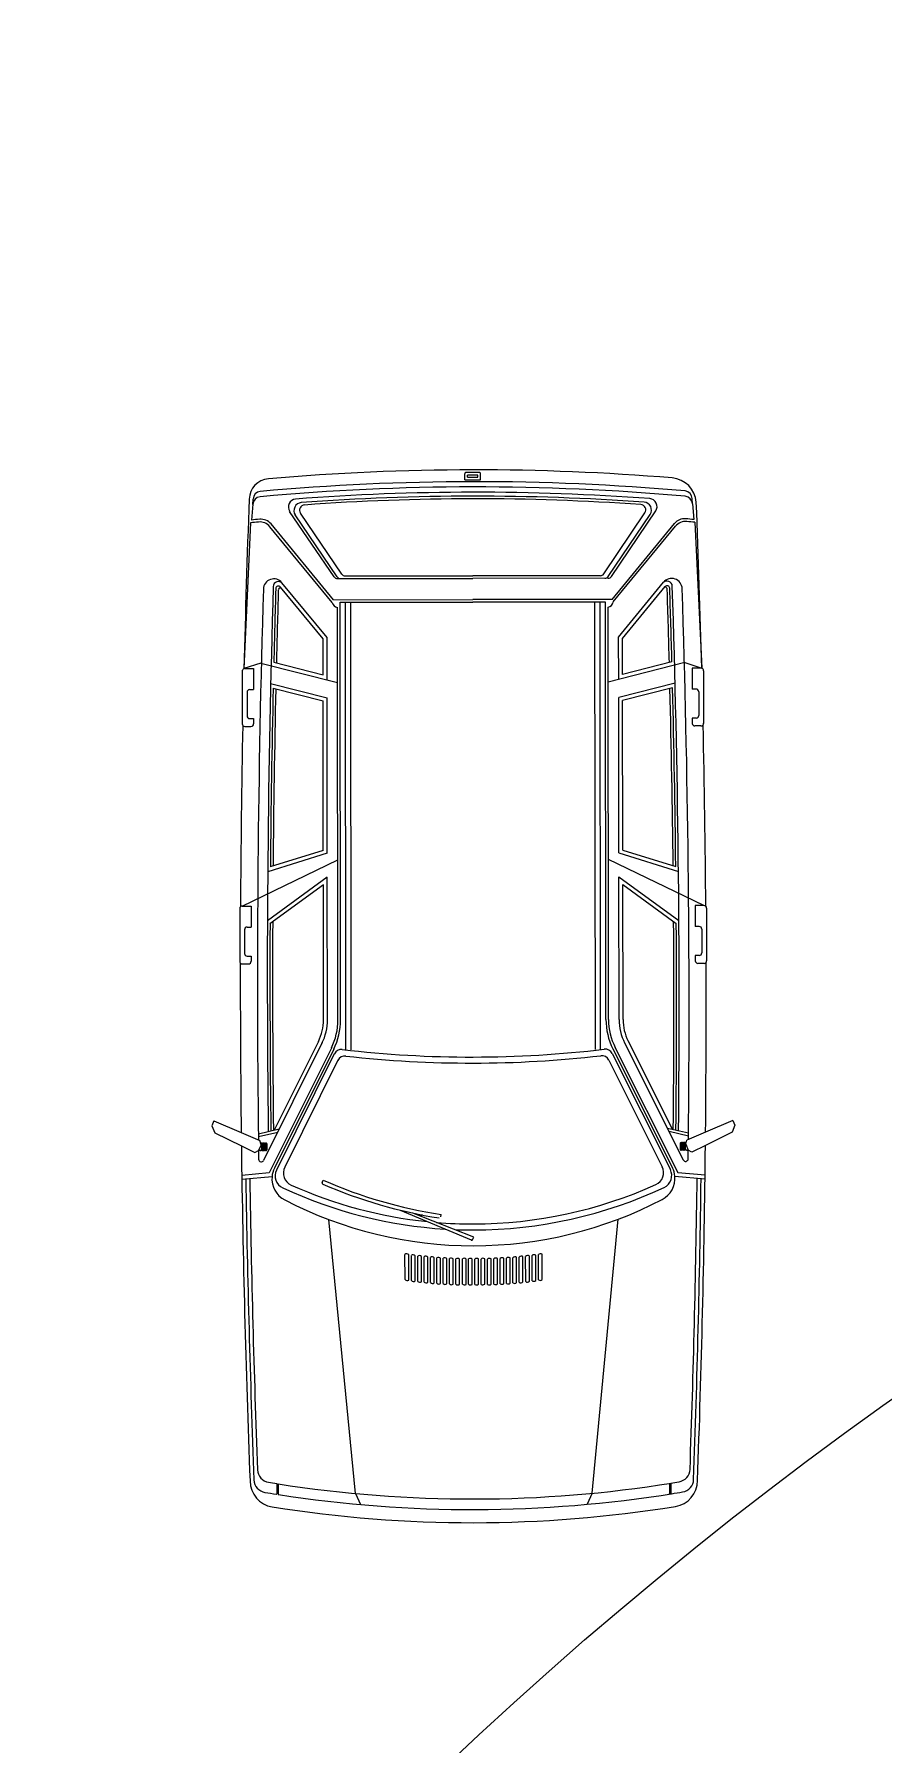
# Model space of a CAD drawing. Header units: millimetres. Extents: x 664 to 1534, y 1164 to 2765.
# Drawn here: x 750.24 to 753.47, y 1318.93 to 1325.42 of the extents above; entities that cross this region are included whole.
import ezdxf

# ---------------------------------------------------------------- set-up
doc = ezdxf.new("R2010")
doc.units = ezdxf.units.MM
doc.layers.get('0').update_dxf_attribs({"lineweight": 20})
doc.layers.add('Barra', color=9, linetype='Continuous', lineweight=9)

msp = doc.modelspace()

# ---------------------------------------------------------------- hatches: boundary and pattern name
at = {"layer": 'Barra'}
h = msp.add_hatch(dxfattribs=at)
h.set_pattern_fill('AR-CONC', color=256, scale=0.025, style=0)
h.set_pattern_definition([(50, (-603.278, 21.2618), (4.554617, -0.398477), [0.47625, -5.23875]), (355, (-603.278, 21.262), (-0.881071, 4.776416), [0.381, -4.191]), (100.451, (-602.8986, 21.2286), (3.673563, 4.377917), [0.40475, -4.45225]), (46.1842, (-603.278, 22.532), (6.776976, -1.051058), [0.714375, -7.858125]), (96.6356, (-602.7134, 22.444), (5.935106, 6.185639), [0.607125, -6.678375]), (351.184, (-603.278, 22.532), (5.935115, 6.185628), [0.5715, -6.2865]), (21, (-602.643, 22.2143), (3.790372, -2.556638), [0.47625, -5.23875]), (326, (-602.643, 22.2143), (1.545051, 4.604699), [0.381, -4.191]), (71.4514, (-602.3273, 22.0013), (5.335412, 2.048071), [0.40475, -4.45225]), (37.5, (-603.2781, 21.2618), (0.0772151, 2.113876), [0, -4.1402, 0, -4.2545, 0, -4.206875]), (7.5, (-603.2781, 21.2618), (1.6704916, 2.5045144), [0, -2.4257, 0, -4.04495, 0, -1.603375]), (327.5, (-604.6942, 21.2618), (3.3897649, -0.1432186), [0, -1.5875, 0, -4.953, 0, -6.57225]), (317.5, (-605.3292, 21.2618), (3.7032295, 0.6356623), [0, -2.06375, 0, -3.2893, 0, -4.66725])])
h.paths.add_polyline_path([(983.3109, 1225.0341, -0.414214), (978.3109, 1220.0341), (745.25, 1220.0341), (745.25, 1215.0341), (978.3109, 1215.0341, 0.414223), (988.3109, 1225.0344), (988.3075, 1327.3696), (983.3109, 1327.3696)])

# ---------------------------------------------------------------- linework, layer by layer
for p, q in [((751.8787, 1323.732), (751.8787, 1323.7545)), ((751.9337, 1323.7595), (751.8837, 1323.7595)), ((751.9287, 1323.7495), (751.8887, 1323.7495)), ((751.8887, 1323.742), (751.8887, 1323.7495)), ((751.8887, 1323.742), (751.9287, 1323.7421)), ((751.9287, 1323.7421), (751.9287, 1323.7495)), ((751.9387, 1323.7321), (751.9387, 1323.7545)), ((751.8787, 1323.732), (751.9387, 1323.7321)), ((751.0739, 1323.6386), (751.0687, 1323.5789)), ((751.0739, 1323.6385), (751.0746, 1323.6587)), ((751.3822, 1323.3629), (751.2135, 1323.6118)), ((752.4361, 1323.3641), (752.6042, 1323.6134)), ((752.7438, 1323.6405), (752.743, 1323.6606)), ((752.7438, 1323.6405), (752.7491, 1323.5808)), ((751.0653, 1323.5685), (751.04, 1323.0142)), ((751.3753, 1323.2662), (751.1384, 1323.5534)), ((751.38, 1323.2762), (751.1427, 1323.5639)), ((751.3943, 1323.3629), (751.2347, 1323.5984)), ((751.4117, 1323.3729), (751.2545, 1323.6048)), ((752.4066, 1323.374), (752.5632, 1323.6064)), ((752.424, 1323.3641), (752.583, 1323.5999)), ((752.4385, 1323.2775), (752.6751, 1323.5656)), ((752.4432, 1323.2675), (752.6794, 1323.5552)), ((752.7525, 1323.5705), (752.7791, 1323.016)), ((751.3946, 1323.3563), (751.9091, 1323.3569)), ((751.4241, 1323.3663), (751.9091, 1323.3669)), ((752.3942, 1323.3674), (751.9091, 1323.3669)), ((752.4236, 1323.3575), (751.9091, 1323.3569)), ((751.3405, 1323.1278), (751.1785, 1323.3241)), ((751.3555, 1323.1332), (751.1843, 1323.3406)), ((752.4633, 1323.1344), (752.634, 1323.3423)), ((752.4783, 1323.1291), (752.6399, 1323.3258)), ((751.38, 1323.2762), (751.9092, 1323.2769)), ((751.3971, 1321.6803), (751.3953, 1323.2463)), ((751.4053, 1323.2663), (751.9092, 1323.2669)), ((751.4071, 1321.6803), (751.4053, 1323.2663)), ((751.4273, 1321.5657), (751.4253, 1323.2663)), ((751.4473, 1321.5657), (751.4453, 1323.2663)), ((752.4385, 1323.2775), (751.9092, 1323.2769)), ((752.4132, 1323.2674), (751.9092, 1323.2669)), ((752.3751, 1321.5668), (752.3732, 1323.2674)), ((752.3951, 1321.5668), (752.3932, 1323.2674)), ((752.415, 1321.6815), (752.4132, 1323.2674)), ((752.425, 1321.6815), (752.4232, 1323.2475)), ((751.3406, 1322.9906), (751.3405, 1323.1278)), ((751.3556, 1322.9713), (751.3555, 1323.1332)), ((752.4635, 1322.9726), (752.4633, 1323.1344)), ((752.4785, 1322.9919), (752.4783, 1323.1291)), ((751.1039, 1323.0354), (751.04, 1323.0142)), ((751.1039, 1323.0354), (751.3957, 1322.9611)), ((751.1531, 1323.0383), (751.3406, 1322.9906)), ((752.7151, 1323.0372), (752.4235, 1322.9623)), ((752.6659, 1323.0401), (752.4785, 1322.9919)), ((752.7151, 1323.0372), (752.7791, 1323.0162)), ((751.0331, 1323.0045), (751.0333, 1322.8045)), ((751.0431, 1323.0145), (751.0764, 1323.0146)), ((751.0764, 1323.0146), (751.0765, 1322.9346)), ((752.776, 1323.0165), (752.7427, 1323.0165)), ((752.7427, 1323.0165), (752.7428, 1322.9365)), ((752.786, 1323.0065), (752.7862, 1322.8065)), ((751.0515, 1322.9245), (751.0516, 1322.8345)), ((751.0615, 1322.9345), (751.0765, 1322.9346)), ((751.1412, 1322.9579), (751.3557, 1322.9033)), ((751.1508, 1322.94), (751.3407, 1322.8917)), ((751.3564, 1322.3127), (751.3557, 1322.9033)), ((752.678, 1322.9597), (752.4636, 1322.9046)), ((752.4643, 1322.3139), (752.4636, 1322.9046)), ((752.6684, 1322.9418), (752.4786, 1322.893)), ((752.7578, 1322.9365), (752.7428, 1322.9365)), ((752.7678, 1322.9265), (752.7679, 1322.8365)), ((751.3414, 1322.3237), (751.3407, 1322.8917)), ((752.4793, 1322.325), (752.4786, 1322.893)), ((751.0434, 1322.7945), (751.0666, 1322.7945)), ((751.0616, 1322.8245), (751.0766, 1322.8246)), ((751.0766, 1322.8246), (751.0766, 1322.8046)), ((752.7579, 1322.8265), (752.7429, 1322.8265)), ((752.7429, 1322.8265), (752.743, 1322.8065)), ((752.7762, 1322.7965), (752.753, 1322.7965)), ((751.3564, 1322.3127), (751.1301, 1322.2421)), ((751.3414, 1322.3237), (751.14, 1322.2609)), ((752.4643, 1322.3139), (752.6907, 1322.2439)), ((752.4793, 1322.325), (752.6808, 1322.2627)), ((751.0335, 1322.1124), (751.3964, 1322.2878)), ((752.7876, 1322.1145), (752.4243, 1322.289)), ((751.3565, 1322.2223), (751.1289, 1322.0557)), ((751.3415, 1322.1928), (751.1388, 1322.0444)), ((751.3421, 1321.6803), (751.3415, 1322.1928)), ((751.3571, 1321.6803), (751.3565, 1322.2223)), ((752.465, 1321.6816), (752.4644, 1322.2236)), ((752.4644, 1322.2236), (752.6924, 1322.0575)), ((752.48, 1321.6816), (752.4794, 1322.1941)), ((752.4794, 1322.1941), (752.6825, 1322.0462)), ((751.0236, 1322.1024), (751.0238, 1321.9024)), ((751.0336, 1322.1124), (751.0668, 1322.1125)), ((751.0668, 1322.1125), (751.0669, 1322.0325)), ((752.7876, 1322.1145), (752.7543, 1322.1144)), ((752.7543, 1322.1144), (752.7544, 1322.0344)), ((752.7976, 1322.1045), (752.7978, 1321.9045)), ((751.042, 1322.0225), (751.0421, 1321.9325)), ((751.0519, 1322.0325), (751.0669, 1322.0325)), ((752.7694, 1322.0344), (752.7544, 1322.0344)), ((752.7794, 1322.0245), (752.7795, 1321.9345)), ((751.0521, 1321.9225), (751.0671, 1321.9225)), ((751.0671, 1321.9225), (751.0671, 1321.9025)), ((752.7695, 1321.9244), (752.7545, 1321.9244)), ((752.7545, 1321.9244), (752.7545, 1321.9044)), ((751.0338, 1321.8924), (751.0571, 1321.8925)), ((752.7878, 1321.8945), (752.7646, 1321.8944)), ((751.3239, 1321.6), (751.1552, 1321.2611)), ((752.4984, 1321.6014), (752.6679, 1321.2629)), ((751.3374, 1321.5933), (751.1146, 1321.1459)), ((751.3732, 1321.5755), (751.1355, 1321.0982)), ((751.3809, 1321.5686), (751.1555, 1321.1159)), ((751.3832, 1321.5508), (751.1634, 1321.1094)), ((752.4392, 1321.5521), (752.66, 1321.1111)), ((752.4415, 1321.5699), (752.6679, 1321.1176)), ((752.4492, 1321.5767), (752.6879, 1321.1)), ((752.485, 1321.5947), (752.7088, 1321.1477)), ((751.3966, 1321.5262), (751.1946, 1321.1204)), ((752.4259, 1321.5273), (752.6288, 1321.122)), ((750.926, 1321.2957), (750.9181, 1321.2773)), ((750.9181, 1321.2773), (750.9287, 1321.2511)), ((750.926, 1321.2957), (751.0294, 1321.2517)), ((752.8971, 1321.298), (752.7937, 1321.2537)), ((752.9049, 1321.2796), (752.8944, 1321.2533)), ((752.8971, 1321.298), (752.9049, 1321.2796)), ((750.9287, 1321.2511), (751.0301, 1321.2012)), ((751.0294, 1321.2517), (751.1006, 1321.2214)), ((751.0945, 1321.247), (751.1742, 1321.2655)), ((751.0946, 1321.2368), (751.1684, 1321.2539)), ((751.1049, 1321.2055), (751.1006, 1321.2214)), ((751.1032, 1321.2119), (751.1047, 1321.2119)), ((751.1067, 1321.2099), (751.1067, 1321.1857)), ((751.1117, 1321.2094), (751.1117, 1321.1857)), ((751.1167, 1321.2094), (751.1167, 1321.1857)), ((751.1217, 1321.2094), (751.1217, 1321.1857)), ((751.1267, 1321.2094), (751.1267, 1321.1857)), ((752.7286, 1321.2489), (752.6489, 1321.2672)), ((752.7285, 1321.2387), (752.6548, 1321.2556)), ((752.6966, 1321.2112), (752.6966, 1321.1876)), ((752.7016, 1321.2113), (752.7016, 1321.1876)), ((752.7066, 1321.2113), (752.7066, 1321.1876)), ((752.7116, 1321.2113), (752.7116, 1321.1876)), ((752.7166, 1321.2118), (752.7166, 1321.1876)), ((752.7183, 1321.2073), (752.7226, 1321.2233)), ((752.7183, 1321.2073), (752.7278, 1321.1853)), ((752.72, 1321.2138), (752.7186, 1321.2138)), ((752.7937, 1321.2537), (752.7226, 1321.2233)), ((752.8944, 1321.2533), (752.7932, 1321.2032)), ((751.0301, 1321.2012), (751.0813, 1321.1759)), ((751.0813, 1321.1759), (751.0955, 1321.1834)), ((751.1049, 1321.2055), (751.0955, 1321.1834)), ((751.1016, 1321.1833), (751.0955, 1321.1834)), ((752.7217, 1321.1852), (752.7278, 1321.1853)), ((752.7421, 1321.1779), (752.7278, 1321.1853)), ((752.7932, 1321.2032), (752.7421, 1321.1779)), ((751.1355, 1321.0982), (751.0317, 1321.0886)), ((751.1465, 1321.0842), (751.0319, 1321.0736)), ((752.677, 1321.0859), (752.7917, 1321.0756)), ((752.6879, 1321.1), (752.7919, 1321.0907)), ((751.3375, 1321.0625), (751.3412, 1321.0708)), ((751.6336, 1320.957), (751.9027, 1320.8436)), ((751.9127, 1320.8546), (751.6819, 1320.946)), ((751.4631, 1319.8804), (751.3619, 1320.9214)), ((751.7876, 1320.9317), (751.789, 1320.9406)), ((752.3631, 1319.8814), (752.4619, 1320.9227)), ((751.9092, 1320.8463), (751.9127, 1320.8546)), ((751.6518, 1320.6929), (751.6517, 1320.7888)), ((751.6658, 1320.6916), (751.6657, 1320.7874)), ((751.676, 1320.6895), (751.6759, 1320.7853)), ((751.69, 1320.6882), (751.6899, 1320.784)), ((751.7002, 1320.6864), (751.7001, 1320.7823)), ((751.7142, 1320.6851), (751.7141, 1320.7809)), ((751.7245, 1320.684), (751.7243, 1320.7799)), ((751.7385, 1320.6827), (751.7384, 1320.7785)), ((751.7487, 1320.6816), (751.7486, 1320.7775)), ((751.7627, 1320.6803), (751.7626, 1320.7761)), ((751.7729, 1320.6796), (751.7728, 1320.7754)), ((751.7869, 1320.6783), (751.7868, 1320.774)), ((751.7969, 1320.6784), (751.7968, 1320.7742)), ((751.8109, 1320.6771), (751.8108, 1320.7728)), ((751.8208, 1320.6771), (751.8207, 1320.773)), ((751.8348, 1320.6758), (751.8347, 1320.7716)), ((751.8451, 1320.6759), (751.845, 1320.7718)), ((751.8591, 1320.6746), (751.859, 1320.7704)), ((751.8697, 1320.6763), (751.8696, 1320.7721)), ((751.8837, 1320.675), (751.8836, 1320.7707)), ((751.893, 1320.676), (751.8929, 1320.7718)), ((751.907, 1320.6747), (751.9069, 1320.7704)), ((751.9174, 1320.6747), (751.9173, 1320.7705)), ((751.9314, 1320.676), (751.9313, 1320.7719)), ((751.9408, 1320.675), (751.9407, 1320.7708)), ((751.9548, 1320.6764), (751.9547, 1320.7722)), ((751.9654, 1320.6747), (751.9652, 1320.7705)), ((751.9794, 1320.6761), (751.9792, 1320.7719)), ((751.9896, 1320.676), (751.9895, 1320.7718)), ((752.0036, 1320.6774), (752.0035, 1320.7732)), ((752.0136, 1320.6773), (752.0135, 1320.7731)), ((752.0276, 1320.6786), (752.0275, 1320.7745)), ((752.0375, 1320.6786), (752.0374, 1320.7743)), ((752.0515, 1320.6799), (752.0514, 1320.7757)), ((752.0618, 1320.6807), (752.0617, 1320.7764)), ((752.0758, 1320.682), (752.0757, 1320.7778)), ((752.086, 1320.6831), (752.0859, 1320.7789)), ((752.1, 1320.6845), (752.0999, 1320.7803)), ((752.1102, 1320.6856), (752.1101, 1320.7813)), ((752.1242, 1320.6869), (752.1241, 1320.7827)), ((752.1344, 1320.6887), (752.1343, 1320.7845)), ((752.1484, 1320.6901), (752.1483, 1320.7859)), ((752.1586, 1320.6922), (752.1585, 1320.788)), ((752.1726, 1320.6935), (752.1725, 1320.7894)), ((751.1644, 1319.918), (751.1645, 1319.8798)), ((751.1694, 1319.9172), (751.1695, 1319.8784)), ((752.6568, 1319.9189), (752.6568, 1319.8801)), ((752.6618, 1319.9197), (752.6618, 1319.8815)), ((751.4631, 1319.8804), (751.4832, 1319.8384)), ((752.3631, 1319.8814), (752.3432, 1319.8394))]:
    msp.add_line(p, q)
for centre, radius, start, end in [((751.9191, 1314.7184), 9.0512, 90.06601, 94.9849), ((751.8837, 1323.7545), 0.005, 90.06601, 180.06601), ((751.9191, 1314.7184), 9.0512, 85.25973, 90.06601), ((751.9337, 1323.7545), 0.005, 0.06601, 90.06601), ((751.1396, 1323.6557), 0.08, 94.9849, 177.87851), ((751.1046, 1323.6576), 0.03, 95.20611, 177.8778), ((751.9191, 1314.7184), 8.9862, 90.06601, 95.22254), ((751.9191, 1314.7184), 9.0062, 90.06601, 95.20611), ((751.9191, 1314.7184), 8.9662, 90.06601, 94.36876), ((751.9191, 1314.7184), 9.0062, 84.92592, 90.06601), ((751.9191, 1314.7184), 8.9862, 84.90949, 90.06601), ((751.9191, 1314.7184), 8.9662, 85.76327, 90.06601), ((752.6588, 1323.639), 0.1, 4.3997, 85.25973), ((752.713, 1323.6595), 0.03, 2.25423, 84.92592), ((800.1742, 1321.8393), 49.1483, 177.87851, 178.63038), ((751.1039, 1323.6374), 0.03, 95.22254, 177.90133), ((751.2384, 1323.6287), 0.03, 94.36876, 214.11634), ((751.2596, 1323.6152), 0.03, 94.23965, 214.11634), ((751.2711, 1323.6161), 0.02, 94.16556, 214.11634), ((751.9191, 1314.7184), 8.9512, 90.06601, 94.23965), ((751.9191, 1314.7184), 8.9412, 90.06601, 94.16556), ((751.9191, 1314.7184), 8.9512, 85.89238, 90.06601), ((751.9191, 1314.7184), 8.9412, 85.96647, 90.06601), ((752.5466, 1323.6175), 0.02, 326.01569, 85.96647), ((752.5581, 1323.6167), 0.03, 326.01569, 85.89238), ((752.5793, 1323.6302), 0.03, 326.01569, 85.76327), ((752.7138, 1323.6393), 0.03, 2.2307, 84.90949), ((703.6477, 1321.728), 49.1483, 1.50165, 2.23727), ((751.9191, 1314.7184), 8.8912, 95.3169, 95.5102), ((751.9191, 1314.7184), 8.9012, 95.28263, 95.48245), ((751.0998, 1323.5216), 0.05, 39.52293, 95.3169), ((751.1042, 1323.532), 0.05, 39.52293, 95.28263), ((752.7137, 1323.5339), 0.05, 84.8494, 140.6091), ((752.7181, 1323.5235), 0.05, 84.81513, 140.6091), ((751.9191, 1314.7184), 8.9012, 84.64958, 84.8494), ((751.9191, 1314.7184), 8.8912, 84.62182, 84.81513), ((751.1535, 1323.3152), 0.04, 39.52293, 178.26376), ((751.3946, 1323.3713), 0.015, 214.11634, 270.06601), ((751.4067, 1323.3713), 0.015, 214.11634, 270.06601), ((751.4241, 1323.3813), 0.015, 214.11634, 270.06601), ((752.3942, 1323.3824), 0.015, 270.06601, 326.01569), ((752.4115, 1323.3724), 0.015, 270.06601, 326.01569), ((752.4236, 1323.3725), 0.015, 270.06601, 326.01569), ((752.6649, 1323.3169), 0.04, 1.86827, 140.6091), ((800.1743, 1321.8292), 49.0833, 178.26376, 180.70656), ((800.1868, 1321.8393), 49.0583, 178.26347, 180.68155), ((751.171, 1323.3253), 0.02, 39.52293, 178.26347), ((800.1868, 1321.8393), 49.0483, 178.27232, 178.5992), ((751.1708, 1323.3177), 0.01, 39.52293, 178.27232), ((800.1868, 1321.846), 49.0383, 178.28565, 178.60974), ((751.1804, 1323.3128), 0.01, 94.79778, 178.28565), ((752.6473, 1323.327), 0.02, 1.86856, 140.6091), ((752.638, 1323.3145), 0.01, 1.84638, 85.33425), ((752.6476, 1323.3194), 0.01, 1.8597, 140.6091), ((703.6351, 1321.7348), 49.0383, 1.52229, 1.84638), ((703.6351, 1321.728), 49.0483, 1.53283, 1.8597), ((703.6351, 1321.728), 49.0583, 359.45048, 1.86856), ((703.6477, 1321.718), 49.0833, 359.42547, 1.86827), ((751.4008, 1323.2717), 0.0261, 192.19497, 257.93705), ((752.4177, 1323.2729), 0.0261, 282.19497, 347.93705), ((751.0431, 1323.0045), 0.01, 108.37749, 180.06601), ((751.0431, 1323.0045), 0.01, 90.06601, 108.37749), ((752.776, 1323.0065), 0.01, 71.75454, 90.06601), ((752.776, 1323.0065), 0.01, 0.06601, 71.75454), ((751.0615, 1322.9245), 0.01, 90.06601, 180.06601), ((800.1868, 1321.8393), 49.0483, 178.71406, 179.50734), ((800.1868, 1321.8393), 49.0383, 178.71676, 179.50359), ((703.6351, 1321.728), 49.0383, 0.62844, 1.41527), ((703.6351, 1321.728), 49.0483, 0.62469, 1.41797), ((752.7578, 1322.9265), 0.01, 0.06601, 90.06601), ((751.0616, 1322.8345), 0.01, 180.06601, 270.06601), ((752.7579, 1322.8365), 0.01, 270.06601, 0.06601), ((800.1742, 1321.8393), 49.1483, 178.88156, 179.68478), ((751.0433, 1322.8045), 0.01, 180.06601, 216.2838), ((751.0433, 1322.8045), 0.01, 216.2838, 270.06601), ((751.0666, 1322.8045), 0.01, 270.06601, 0.06601), ((752.753, 1322.8065), 0.01, 180.06601, 270.06601), ((752.7762, 1322.8065), 0.01, 270.06601, 323.84823), ((752.7762, 1322.8065), 0.01, 323.84823, 0.06601), ((703.6477, 1321.728), 49.1483, 0.44725, 1.25047), ((751.0336, 1322.1024), 0.01, 133.92085, 180.06601), ((751.0336, 1322.1024), 0.01, 90.06601, 133.92085), ((800.1868, 1321.8393), 49.0383, 179.75169, 180.67642), ((703.6351, 1321.728), 49.0383, 359.45561, 0.38034), ((752.7876, 1322.1045), 0.01, 46.21118, 90.06601), ((752.7876, 1322.1045), 0.01, 0.06601, 46.21118), ((751.052, 1322.0225), 0.01, 90.06601, 180.06601), ((800.1868, 1321.8393), 49.0483, 179.76032, 180.67899), ((703.6351, 1321.728), 49.0483, 359.45304, 0.37171), ((752.7694, 1322.0244), 0.01, 0.06601, 90.06601), ((751.0521, 1321.9325), 0.01, 180.06601, 270.06601), ((752.7695, 1321.9344), 0.01, 270.06601, 0.06601), ((751.0338, 1321.9024), 0.01, 180.06601, 218.02162), ((800.1742, 1321.8393), 49.1483, 179.93352, 180.68498), ((751.0338, 1321.9024), 0.01, 218.02162, 270.06601), ((751.0571, 1321.9025), 0.01, 270.06601, 0.06601), ((752.7645, 1321.9044), 0.01, 180.06601, 270.06601), ((752.7878, 1321.9045), 0.01, 270.06601, 322.11041), ((703.6477, 1321.728), 49.1483, 359.44705, 0.19851), ((752.7878, 1321.9045), 0.01, 322.11041, 0.06601), ((751.1571, 1321.6801), 0.185, 333.53142, 0.06601), ((751.1571, 1321.6801), 0.2, 333.53142, 0.06601), ((751.1571, 1321.6801), 0.24, 333.53142, 0.06601), ((751.1571, 1321.6801), 0.25, 333.53142, 0.06601), ((752.665, 1321.6818), 0.25, 180.06601, 206.60061), ((752.665, 1321.6818), 0.24, 180.06601, 206.60061), ((752.665, 1321.6818), 0.2, 180.06601, 206.60061), ((752.665, 1321.6818), 0.185, 180.06601, 206.60061), ((751.4101, 1321.5375), 0.03, 83.3538, 153.53142), ((751.4235, 1321.5128), 0.03, 83.56872, 153.53142), ((751.9063, 1325.7962), 4.2575, 263.3538, 270.06601), ((751.9063, 1325.7962), 4.2805, 263.56872, 270.06601), ((751.9063, 1325.7962), 4.2575, 270.06601, 276.77822), ((751.9063, 1325.7962), 4.2805, 270.06601, 276.56331), ((752.399, 1321.5139), 0.03, 26.60061, 96.56331), ((752.4124, 1321.5386), 0.03, 26.60061, 96.77822), ((751.1047, 1321.2099), 0.002, 0.06601, 90.06601), ((751.1092, 1321.2094), 0.0025, 0.06601, 180.06601), ((751.1142, 1321.2094), 0.0025, 0.06601, 180.06601), ((751.1192, 1321.2094), 0.0025, 0.06601, 180.06601), ((751.1242, 1321.2094), 0.0025, 0.06601, 180.06601), ((752.6991, 1321.2112), 0.0025, 0.06601, 180.06601), ((752.7041, 1321.2113), 0.0025, 0.06601, 180.06601), ((752.7091, 1321.2113), 0.0025, 0.06601, 180.06601), ((752.7141, 1321.2113), 0.0025, 0.06601, 180.06601), ((752.7186, 1321.2118), 0.002, 90.06601, 180.06601), ((800.1742, 1321.8393), 49.1483, 180.74391, 182.22845), ((800.1743, 1321.8292), 49.0833, 180.75414, 180.79269), ((751.1056, 1321.1503), 0.01, 180.79269, 333.53142), ((751.1017, 1321.1883), 0.005, 269.15184, 0.06601), ((751.1092, 1321.1857), 0.0025, 180.06601, 0.06601), ((751.1142, 1321.1857), 0.0025, 180.06601, 0.06601), ((751.1192, 1321.1857), 0.0025, 180.06601, 0.06601), ((751.1242, 1321.1857), 0.0025, 180.06601, 0.06601), ((752.6991, 1321.1876), 0.0025, 180.06601, 0.06601), ((752.7041, 1321.1876), 0.0025, 180.06601, 0.06601), ((752.7091, 1321.1876), 0.0025, 180.06601, 0.06601), ((752.7177, 1321.1522), 0.01, 206.60061, 359.33934), ((752.7141, 1321.1876), 0.0025, 180.06601, 0.06601), ((752.7216, 1321.1902), 0.005, 180.06601, 270.98019), ((703.6477, 1321.718), 49.0833, 359.33934, 359.37789), ((703.6477, 1321.728), 49.1483, 357.90358, 359.38812), ((800.1742, 1321.8393), 49.1183, 180.88996, 182.18051), ((751.2361, 1321.0758), 0.09, 174.65961, 242.63559), ((751.2361, 1321.0758), 0.09, 153.53142, 174.65961), ((751.2082, 1321.0871), 0.05, 153.53142, 245.02771), ((751.2394, 1321.0981), 0.05, 153.53142, 245.85299), ((752.5841, 1321.0997), 0.05, 294.27904, 26.60061), ((752.5875, 1321.0773), 0.09, 297.49644, 5.47242), ((752.6153, 1321.0887), 0.05, 295.10432, 26.60061), ((752.5875, 1321.0773), 0.09, 5.47242, 26.60061), ((703.6477, 1321.728), 49.1183, 357.95151, 359.24207), ((703.6477, 1321.728), 49.1333, 357.90744, 359.24073), ((800.1742, 1321.8393), 49.1333, 180.8913, 182.22459), ((751.91, 1322.5941), 1.7124, 245.02771, 266.47349), ((751.91, 1322.5941), 1.6894, 245.85299, 264.11006), ((751.3421, 1321.0605), 0.005, 156.25468, 246.41494), ((752.0573, 1322.6988), 1.7926, 246.41494, 261.16044), ((752.0557, 1322.693), 1.7726, 246.22898, 261.3464), ((751.91, 1322.5941), 1.6894, 270.06601, 294.27904), ((751.91, 1322.5941), 1.7124, 270.06601, 295.10432), ((751.9103, 1322.3784), 1.5567, 242.63559, 270.06601), ((751.9103, 1322.3784), 1.5567, 270.06601, 297.49644), ((751.7122, 1320.9416), 0.005, 261.16044, 351.32071), ((751.91, 1322.5941), 1.6894, 265.31205, 270.06601), ((751.91, 1322.5941), 1.7124, 267.6818, 270.06601), ((751.9046, 1320.8482), 0.005, 247.1443, 337.1443), ((751.6579, 1320.7801), 0.0107, 43.20045, 125.63058), ((751.6821, 1320.7767), 0.0107, 43.20045, 125.63058), ((751.7063, 1320.7736), 0.0107, 43.20045, 125.63058), ((751.7306, 1320.7712), 0.0107, 43.20045, 125.63058), ((751.7548, 1320.7688), 0.0107, 43.20045, 125.63058), ((751.779, 1320.7667), 0.0107, 43.20045, 125.63058), ((751.803, 1320.7655), 0.0107, 43.20045, 125.63058), ((751.8269, 1320.7643), 0.0107, 43.20045, 125.63058), ((751.8512, 1320.7631), 0.0107, 43.20045, 125.63058), ((751.8758, 1320.7634), 0.0107, 43.20045, 125.63058), ((751.8991, 1320.7631), 0.0107, 43.20045, 125.63058), ((751.9251, 1320.7632), 0.0107, 54.50145, 136.93158), ((751.9485, 1320.7635), 0.0107, 54.50145, 136.93158), ((751.973, 1320.7632), 0.0107, 54.50145, 136.93158), ((751.9973, 1320.7645), 0.0107, 54.50145, 136.93158), ((752.0213, 1320.7658), 0.0107, 54.50145, 136.93158), ((752.0452, 1320.767), 0.0107, 54.50145, 136.93158), ((752.0695, 1320.7691), 0.0107, 54.50145, 136.93158), ((752.0937, 1320.7716), 0.0107, 54.50145, 136.93158), ((752.1179, 1320.7741), 0.0107, 54.50145, 136.93158), ((752.1421, 1320.7772), 0.0107, 54.50145, 136.93158), ((752.1663, 1320.7807), 0.0107, 54.50145, 136.93158), ((751.6596, 1320.7004), 0.0108, 223.93251, 305.34455), ((751.6838, 1320.697), 0.0108, 223.93251, 305.34455), ((751.708, 1320.6939), 0.0108, 223.93251, 305.34455), ((752.1164, 1320.6944), 0.0108, 234.78748, 316.19952), ((752.1406, 1320.6975), 0.0108, 234.78748, 316.19952), ((752.1649, 1320.701), 0.0108, 234.78748, 316.19952), ((751.7322, 1320.6915), 0.0108, 223.93251, 305.34455), ((751.7564, 1320.6891), 0.0108, 223.93251, 305.34455), ((751.7807, 1320.6871), 0.0108, 223.93251, 305.34455), ((751.8046, 1320.6858), 0.0108, 223.93251, 305.34455), ((751.8286, 1320.6846), 0.0108, 223.93251, 305.34455), ((751.8529, 1320.6834), 0.0108, 223.93251, 305.34455), ((751.8775, 1320.6838), 0.0108, 223.93251, 305.34455), ((751.9008, 1320.6835), 0.0108, 223.93251, 305.34455), ((751.9237, 1320.6835), 0.0108, 234.78748, 316.19952), ((751.947, 1320.6838), 0.0108, 234.78748, 316.19952), ((751.9716, 1320.6835), 0.0108, 234.78748, 316.19952), ((751.9958, 1320.6848), 0.0108, 234.78748, 316.19952), ((752.0198, 1320.6861), 0.0108, 234.78748, 316.19952), ((752.0438, 1320.6874), 0.0108, 234.78748, 316.19952), ((752.068, 1320.6895), 0.0108, 234.78748, 316.19952), ((752.0922, 1320.6919), 0.0108, 234.78748, 316.19952), ((752.6846, 1319.9741), 0.05, 279.48626, 357.95151), ((751.1631, 1319.9283), 0.1, 180.06601, 260.98932), ((751.1279, 1319.934), 0.05, 182.22459, 260.55982), ((751.1415, 1319.9723), 0.05, 182.18051, 260.64577), ((751.9077, 1324.6238), 4.7642, 260.64577, 261.02481), ((751.9077, 1324.6238), 4.7642, 261.08569, 279.14271), ((751.9077, 1324.6238), 4.7642, 279.10722, 279.48626), ((752.6631, 1319.93), 0.1, 279.14271, 0.06601), ((752.6631, 1319.93), 0.1, 279.14271, 0.06601), ((752.6983, 1319.9358), 0.05, 279.57221, 357.90744), ((751.9077, 1324.6238), 4.8042, 260.55982, 261.07279), ((751.1625, 1319.8798), 0.002, 261.07279, 0.06601), ((751.1715, 1319.8784), 0.002, 180.06601, 261.18149), ((751.9077, 1324.6238), 4.8042, 261.18149, 279.14271), ((752.6548, 1319.8801), 0.002, 278.95054, 0.06601), ((752.6638, 1319.8815), 0.002, 180.06601, 279.05924), ((751.9077, 1324.6238), 4.8042, 279.05924, 279.57221), ((751.9077, 1324.6238), 4.8542, 260.98932, 279.14271)]:
    msp.add_arc(centre, radius, start, end)
for centre in [(762.1507, 1307.9822), (762.2279, 1304.896)]:
    msp.add_circle(centre, 15, dxfattribs=at)

doc.saveas('drawing.dxf')
